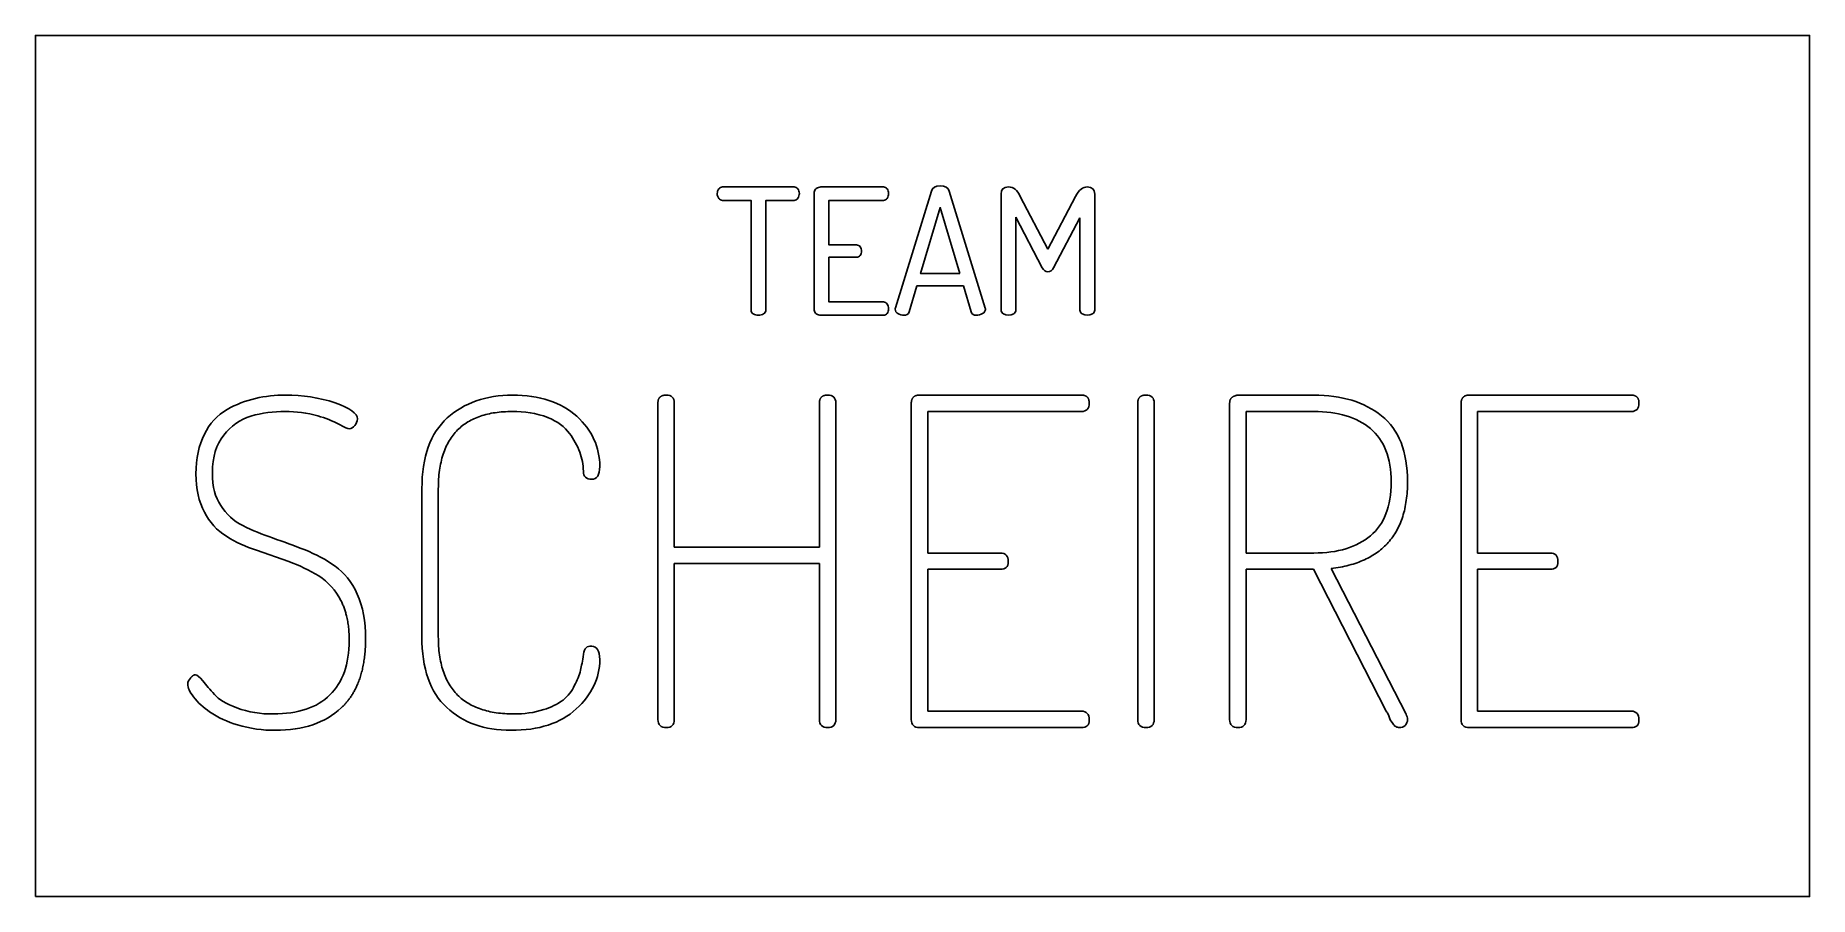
# Model space of a CAD drawing. Header units: millimetres. Extents: x -381 to 381, y -185 to 185.
import ezdxf

# ---------------------------------------------------------------- set-up
doc = ezdxf.new("R2010")
doc.units = ezdxf.units.MM
doc.layers.get('0').update_dxf_attribs({"linetype": 'CONTINUOUS'})

msp = doc.modelspace()

# ---------------------------------------------------------------- linework, layer by layer
for p, q in [((-380.87, 184.91), (-380.87, -184.91)), ((380.87, -184.91), (380.87, 184.91)), ((-11.61, 67.99), (3.81, 118.11)), ((11.48, 118.11), (26.97, 67.75)), ((33.77, 66.96), (33.77, 116.77)), ((42, 115.82), (53.85, 93.13)), ((53.85, 93.13), (65.71, 115.82)), ((73.94, 116.77), (73.94, 66.96)), ((51.4, 85.15), (40.1, 106.89)), ((40.1, 106.89), (40.1, 66.96)), ((67.61, 106.57), (56.23, 85.15)), ((67.61, 66.96), (67.61, 106.57)), ((-2.44, 77.32), (-5.68, 66.17)), ((17.57, 77.32), (-2.44, 77.32)), ((20.89, 66.17), (17.57, 77.32)), ((27.05, 67.52), (27.05, 67.28)), ((-113.59, -108.86), (-113.59, 27.12)), ((-106.56, 27.12), (-106.56, -34.79)), ((-44.26, -34.79), (-44.26, 27.12)), ((-37.22, 27.12), (-37.22, -108.86)), ((-4.81, -108.86), (-4.81, 26.88)), ((-1.25, 30.44), (68.24, 30.44)), ((68.24, 23.4), (2.23, 23.4)), ((2.23, 23.4), (2.23, -37.39)), ((92.44, -108.86), (92.44, 27.12)), ((99.47, 27.12), (99.47, -108.86)), ((131.89, -108.86), (131.89, 27.12)), ((135.44, 30.44), (168.02, 30.44)), ((168.01, 23.4), (138.92, 23.4)), ((138.92, 23.4), (138.92, -37.39)), ((231.26, -108.86), (231.26, 26.88)), ((234.82, 30.44), (304.31, 30.44)), ((304.31, 23.4), (238.3, 23.4)), ((238.3, 23.4), (238.3, -37.39)), ((-214.95, -73.29), (-214.95, -9.8)), ((-207.91, -9.8), (-207.91, -73.29)), ((-272.1, -41.03), (-286.02, -36.21)), ((-106.56, -34.79), (-44.26, -34.79)), ((2.23, -37.39), (33.46, -37.39)), ((138.92, -37.39), (168.01, -37.39)), ((238.3, -37.39), (269.53, -37.39)), ((-44.26, -41.82), (-106.56, -41.82)), ((-106.56, -41.82), (-106.56, -108.86)), ((-44.26, -108.86), (-44.26, -41.82)), ((33.46, -44.35), (2.23, -44.35)), ((2.23, -44.35), (2.23, -105.31)), ((167.86, -44.35), (138.92, -44.35)), ((138.92, -44.35), (138.92, -108.86)), ((199.09, -105.31), (167.86, -44.35)), ((175.45, -44.04), (207.62, -106.65)), ((269.53, -44.35), (238.3, -44.35)), ((238.3, -44.35), (238.3, -105.31)), ((2.23, -105.31), (68.24, -105.31)), ((238.3, -105.31), (304.31, -105.31)), ((68.24, -112.34), (-1.25, -112.34)), ((200.82, -109.02), (200.03, -106.89)), ((201.93, -110.6), (200.82, -109.02)), ((304.31, -112.34), (234.82, -112.34)), ((-380.87, -184.91), (380.87, -184.91))]:
    msp.add_line(p, q)
for points in [[(-380.87, -184.91), (-380.87, 184.91), (380.87, 184.91), (380.87, -184.91)], [(15.98, 82.62), (-0.85, 82.62), (7.6, 111)]]:
    msp.add_lwpolyline(points, close=True)
for points in [[(-87.5, 118.98, 0.158104), (-88.14, 117.09, 0.156816), (-87.5, 114.95, 0.252152), (-85.84, 114.08), (-73.59, 114.08), (-73.59, 66.96, 0.252152), (-72.72, 65.3, 0.140853), (-70.43, 64.75, 0.138755), (-68.21, 65.3, 0.270385), (-67.26, 66.96), (-67.26, 114.08), (-55.17, 114.08, 0.270385), (-53.51, 115.03, 0.154749), (-52.88, 117.09, 0.158104), (-53.51, 118.98, 0.252152), (-55.17, 119.85), (-85.84, 119.85, 0.252152)], [(-46.47, 117.56), (-46.47, 66.96, 0.252152), (-45.6, 65.3, 0.154547), (-43.63, 64.75), (-16.75, 64.75, 0.288329), (-15.16, 65.54, 0.162485), (-14.61, 67.52, 0.156755), (-15.16, 69.57, 0.252988), (-16.75, 70.44), (-40.15, 70.44), (-40.15, 89.65), (-28.37, 89.65, 0.259406), (-26.79, 90.44, 0.15588), (-26.15, 92.26, 0.158104), (-26.79, 94.16, 0.259406), (-28.37, 94.95), (-40.15, 94.95), (-40.15, 114.08), (-16.75, 114.08, 0.252988), (-15.16, 114.95, 0.151797), (-14.61, 117.09, 0.160261), (-15.16, 118.98, 0.279674), (-16.75, 119.85), (-43.63, 119.85, 0.152611), (-45.6, 119.22, 0.252152)]]:
    msp.add_lwpolyline(points, format="xyb", close=True)
at = {"extrusion": (0, 0, -1)}
for centre, radius, start, end in [((-53.71, 86.09), 2.69, 200.64619, 268.62579), ((10.42, 67.36), 1.34, 0.01893, 28.08648), ((9.55, 67.42), 2.21, 297.62573, 358.34464), ((7.95, 69.97), 5.22, 270.23687, 300.27193), ((7.7, 66.87), 2.13, 198.97358, 277.37537), ((-22.85, 66.79), 2.06, 262.93675, 342.53168), ((-23.14, 70.05), 5.3, 239.95849, 270.39081), ((-24.77, 67.52), 2.29, 185.94372, 243.71309), ((-27.29, 67.73), 0.316, -41.73463, 4.80876), ((-35.67, 66.95), 1.9, -59.98125, 0.52592), ((-36.94, 69.5), 4.74, 242.18133, 297.81867), ((-38.2, 66.95), 1.9, 179.48747, 240.00803), ((-69.51, 66.95), 1.9, -60.00803, 0.51253), ((-70.77, 69.41), 4.66, 241.6677, 298.3323), ((-72.04, 66.95), 1.9, 179.48747, 240.00803), ((272.71, -34.54), 64.99, 89.27475, 108.40969), ((286.62, 3.52), 23.95, 25.0823, 60.0155), ((276.69, -13.93), 44.04, 60.18149, 77.24545), ((274.12, -29.09), 52.5, 74.22061, 90.46913), ((273.82, -26.01), 56.45, 77.10471, 90.29328), ((273.01, -24.19), 47.59, 89.18972, 106.25314), ((175.27, -18.25), 41.66, 88.71812, 110.11155), ((281.25, -0.94), 23.48, 37.29284, 72.30418), ((271.58, -22.37), 45.46, 105.16515, 117.94067), ((246.5, 19.2), 3.24, 213.7843, 264.29368), ((247.43, 20.57), 4.82, 183.97577, 221.26286), ((182.07, -8.01), 37.63, 144.21153, 158.25326), ((173.58, -3.16), 27.99, 161.04161, 178.05578), ((285.01, -8.12), 26.09, 302.19421, 333.30286), ((281.85, -5.34), 22.61, 296.2919, 329.20728), ((266.41, 22.67), 62.06, 288.42044, 301.57595), ((245.22, 69.06), 105.54, 288.70465, 296.23409), ((291.38, -100.2), 69.33, 112.30121, 124.42551), ((299.03, -113.85), 77.64, 110.29312, 120.8511), ((273.91, -69.9), 27.04, 122.90779, 153.40148), ((311.4, -93.97), 4.11, 2.87107, 44.74204), ((175.34, -79.96), 29.57, 195.13355, 208.70672), ((165.87, -86.63), 18.1, 204.56316, 230.30112), ((287.39, -78.57), 32.89, 304.66752, 321.29238), ((282.45, -70.08), 42.69, 285.81315, 303.64092), ((279.62, -63.02), 43.48, 268.84851, 289.98173), ((174.68, -67.29), 39.21, 252.06402, 271.18444), ((170.1, -78.61), 27.04, 234.26691, 253.91921), ((-195.5, -108.53), 4.82, 138.01007, 160.05419), ((278.3, -59.85), 53.68, 269.46786, 287.10366), ((-205.09, -108.79), 3.64, 299.84969, 330.15031), ((-204.83, -109.1), 3.24, 272.35809, 298.69334), ((-204.85, -108.71), 3.64, 227.57612, 272.4495), ((-204.7, -108.97), 3.56, 178.23905, 222.87687), ((-203.28, -109.09), 4.98, 150.69567, 177.41882)]:
    msp.add_arc(centre, radius, start, end, dxfattribs=at)
for points, degree in [([(3.81, 118.11), (4.21, 119.54), (5.55, 120.33), (7.6, 120.33)], 3), ([(7.6, 120.33), (9.66, 120.33), (11.08, 119.54), (11.48, 118.11)], 3), ([(33.77, 116.77), (33.77, 118.83), (34.8, 119.85), (36.94, 119.85)], 3), ([(36.94, 119.85), (39.07, 119.85), (40.65, 118.51), (42, 115.82)], 3), ([(65.71, 115.82), (67.22, 118.51), (68.88, 119.85), (70.77, 119.85)], 3), ([(70.77, 119.85), (72.67, 119.85), (73.94, 118.83), (73.94, 116.77)], 3), ([(53.77, 83.41), (52.83, 83.41), (52.04, 83.96), (51.4, 85.15)], 3), ([(-252.18, 27.12), (-245.86, 24.9), (-242.62, 22.61), (-242.62, 20.24)], 3), ([(-176.21, 23.4), (-207.91, 23.4), (-207.91, -9.8)], 2), ([(-204.04, 20.63), (-196.76, 27.12), (-187.51, 30.44), (-176.05, 30.44)], 3), ([(-176.05, 30.44), (-164.59, 30.44), (-155.02, 27.35), (-148.46, 21.35)], 3), ([(-113.59, 27.12), (-113.59, 30.44), (-110.03, 30.44)], 2), ([(-110.03, 30.44), (-107.74, 30.44), (-106.56, 29.33), (-106.56, 27.12)], 3), ([(-44.26, 27.12), (-44.26, 30.44), (-40.7, 30.44)], 2), ([(-40.7, 30.44), (-38.41, 30.44), (-37.22, 29.33), (-37.22, 27.12)], 3), ([(-4.81, 26.88), (-4.81, 30.44), (-1.25, 30.44)], 2), ([(68.24, 30.44), (71.56, 30.44), (71.56, 27.12)], 2), ([(71.56, 27.12), (71.56, 24.59), (70.46, 23.4), (68.24, 23.4)], 3), ([(92.44, 27.12), (92.44, 30.44), (95.99, 30.44)], 2), ([(95.99, 30.44), (98.29, 30.44), (99.47, 29.33), (99.47, 27.12)], 3), ([(131.89, 27.12), (131.89, 29.96), (135.44, 30.44)], 2), ([(192.36, 16.05), (186.51, 20.95), (178.29, 23.4), (168.01, 23.4)], 3), ([(168.02, 30.44), (180.03, 30.44), (189.68, 27.51), (197.11, 21.58)], 3), ([(231.26, 26.88), (231.26, 30.44), (234.82, 30.44)], 2), ([(304.31, 30.44), (307.63, 30.44), (307.63, 27.12)], 2), ([(307.63, 27.12), (307.63, 24.59), (306.53, 23.4), (304.31, 23.4)], 3), ([(-246.17, 15.97), (-246.65, 15.97), (-248.07, 16.6), (-250.28, 17.79)], 3), ([(-214.95, -9.8), (-214.95, 3.95), (-211.31, 14.15), (-204.04, 20.63)], 3), ([(-151.54, 13.99), (-153.6, 16.84), (-156.68, 19.13), (-160.95, 20.87)], 3), ([(-148.46, 21.35), (-141.9, 15.34), (-138.58, 8.06), (-138.58, -0.24)], 3), ([(201.22, -6.88), (201.22, 3.56), (198.22, 11.15), (192.36, 16.05)], 3), ([(197.11, 21.58), (204.54, 15.65), (208.26, 6.25), (208.26, -6.88)], 3), ([(-311.95, -3.4), (-311.95, 3.08), (-310.76, 8.93), (-308.31, 13.68)], 3), ([(-299.93, 13.28), (-303.25, 9.25), (-304.91, 3.87), (-304.91, -2.77)], 3), ([(-308.31, -19.84), (-310.76, -15.42), (-311.95, -9.88), (-311.95, -3.4)], 3), ([(-304.91, -2.77), (-304.91, -9.41), (-303.73, -13.12), (-301.28, -16.92)], 3), ([(-142.05, -5.69), (-144.35, -5.69), (-145.61, -4.59), (-145.61, -2.21)], 3), ([(-138.58, -0.24), (-138.58, -3.87), (-139.76, -5.69), (-142.05, -5.69)], 3), ([(208.26, -6.88), (208.26, -40.08), (175.45, -44.04)], 2), ([(192.36, -29.96), (198.29, -25.06), (201.22, -17.31), (201.22, -6.88)], 3), ([(168.01, -37.39), (178.29, -37.39), (186.44, -34.86), (192.36, -29.96)], 3), ([(-279.06, -30.91), (-274.4, -32.49), (-269.81, -34.23), (-265.07, -36.05)], 3), ([(33.46, -37.39), (35.67, -37.39), (36.78, -38.58), (36.78, -41.03)], 3), ([(269.53, -37.39), (271.74, -37.39), (272.85, -38.58), (272.85, -41.03)], 3), ([(-252.18, -43.01), (-248.31, -45.77), (-245.15, -49.73), (-242.7, -55.02)], 3), ([(36.78, -41.03), (36.78, -43.48), (35.67, -44.35), (33.46, -44.35)], 3), ([(272.85, -41.03), (272.85, -43.48), (271.74, -44.35), (269.53, -44.35)], 3), ([(-246.17, -74.87), (-246.17, -64.67), (-249.73, -57.79)], 2), ([(-242.7, -55.02), (-240.24, -60.32), (-239.14, -66.73), (-239.14, -74.24)], 3), ([(-254.47, -98.35), (-248.94, -92.89), (-246.17, -85.15), (-246.17, -74.87)], 3), ([(-239.14, -74.24), (-239.14, -94.16), (-249.57, -103.88)], 2), ([(-204.27, -103.72), (-211.39, -97.16), (-214.95, -87.12), (-214.95, -73.29)], 3), ([(-207.91, -73.29), (-207.91, -106.49), (-175.5, -106.49)], 2), ([(-138.58, -83.09), (-138.58, -91.15), (-141.97, -98.19), (-148.69, -104.36)], 3), ([(-146.8, -87.68), (-146.4, -86.02), (-146.01, -83.8), (-145.61, -80.88)], 3), ([(-145.61, -80.88), (-145.22, -77.95), (-144.19, -77.4), (-142.05, -77.4)], 3), ([(-142.05, -77.4), (-139.92, -77.4), (-138.58, -79.3), (-138.58, -83.09)], 3), ([(-314.32, -91.08), (-313.14, -89.65), (-312.19, -89.65)], 2), ([(-312.19, -89.65), (-311.48, -89.65), (-310.45, -90.6), (-309.03, -92.34)], 3), ([(-313.06, -99.14), (-314.64, -97), (-315.51, -95.19), (-315.51, -93.76)], 3), ([(-309.03, -92.34), (-307.6, -94.08), (-305.94, -95.98), (-304.04, -98.11)], 3), ([(-304.04, -98.11), (-302.15, -100.25), (-298.99, -102.06), (-294.48, -103.88)], 3), ([(-278.75, -106.49), (-268.07, -106.49), (-260.01, -103.8), (-254.47, -98.35)], 3), ([(-249.57, -103.88), (-256.53, -110.29), (-265.94, -113.53), (-277.8, -113.53)], 3), ([(-176.6, -113.53), (-188.38, -113.53), (-197.16, -110.29), (-204.27, -103.72)], 3), ([(-148.69, -104.36), (-155.41, -110.52), (-164.82, -113.53), (-176.6, -113.53)], 3), ([(68.24, -105.31), (70.46, -105.31), (71.56, -106.57), (71.56, -109.02)], 3), ([(304.31, -105.31), (306.53, -105.31), (307.63, -106.57), (307.63, -109.02)], 3), ([(-110.03, -112.34), (-112.33, -112.34), (-113.59, -111.16), (-113.59, -108.86)], 3), ([(-106.56, -108.86), (-106.56, -111.16), (-107.74, -112.34), (-110.03, -112.34)], 3), ([(-40.7, -112.34), (-42.99, -112.34), (-44.26, -111.16), (-44.26, -108.86)], 3), ([(-37.22, -108.86), (-37.22, -111.16), (-38.41, -112.34), (-40.7, -112.34)], 3), ([(-1.25, -112.34), (-3.62, -112.34), (-4.81, -111.16), (-4.81, -108.86)], 3), ([(71.56, -109.02), (71.56, -111.47), (70.46, -112.34), (68.24, -112.34)], 3), ([(95.99, -112.34), (93.7, -112.34), (92.44, -111.16), (92.44, -108.86)], 3), ([(99.47, -108.86), (99.47, -111.16), (98.29, -112.34), (95.99, -112.34)], 3), ([(135.44, -112.34), (133.15, -112.34), (131.89, -111.16), (131.89, -108.86)], 3), ([(138.92, -108.86), (138.92, -111.16), (137.74, -112.34), (135.44, -112.34)], 3), ([(234.82, -112.34), (232.45, -112.34), (231.26, -111.16), (231.26, -108.86)], 3), ([(307.63, -109.02), (307.63, -111.47), (306.53, -112.34), (304.31, -112.34)], 3)]:
    msp.add_open_spline(points, degree=degree)

doc.saveas('drawing.dxf')
